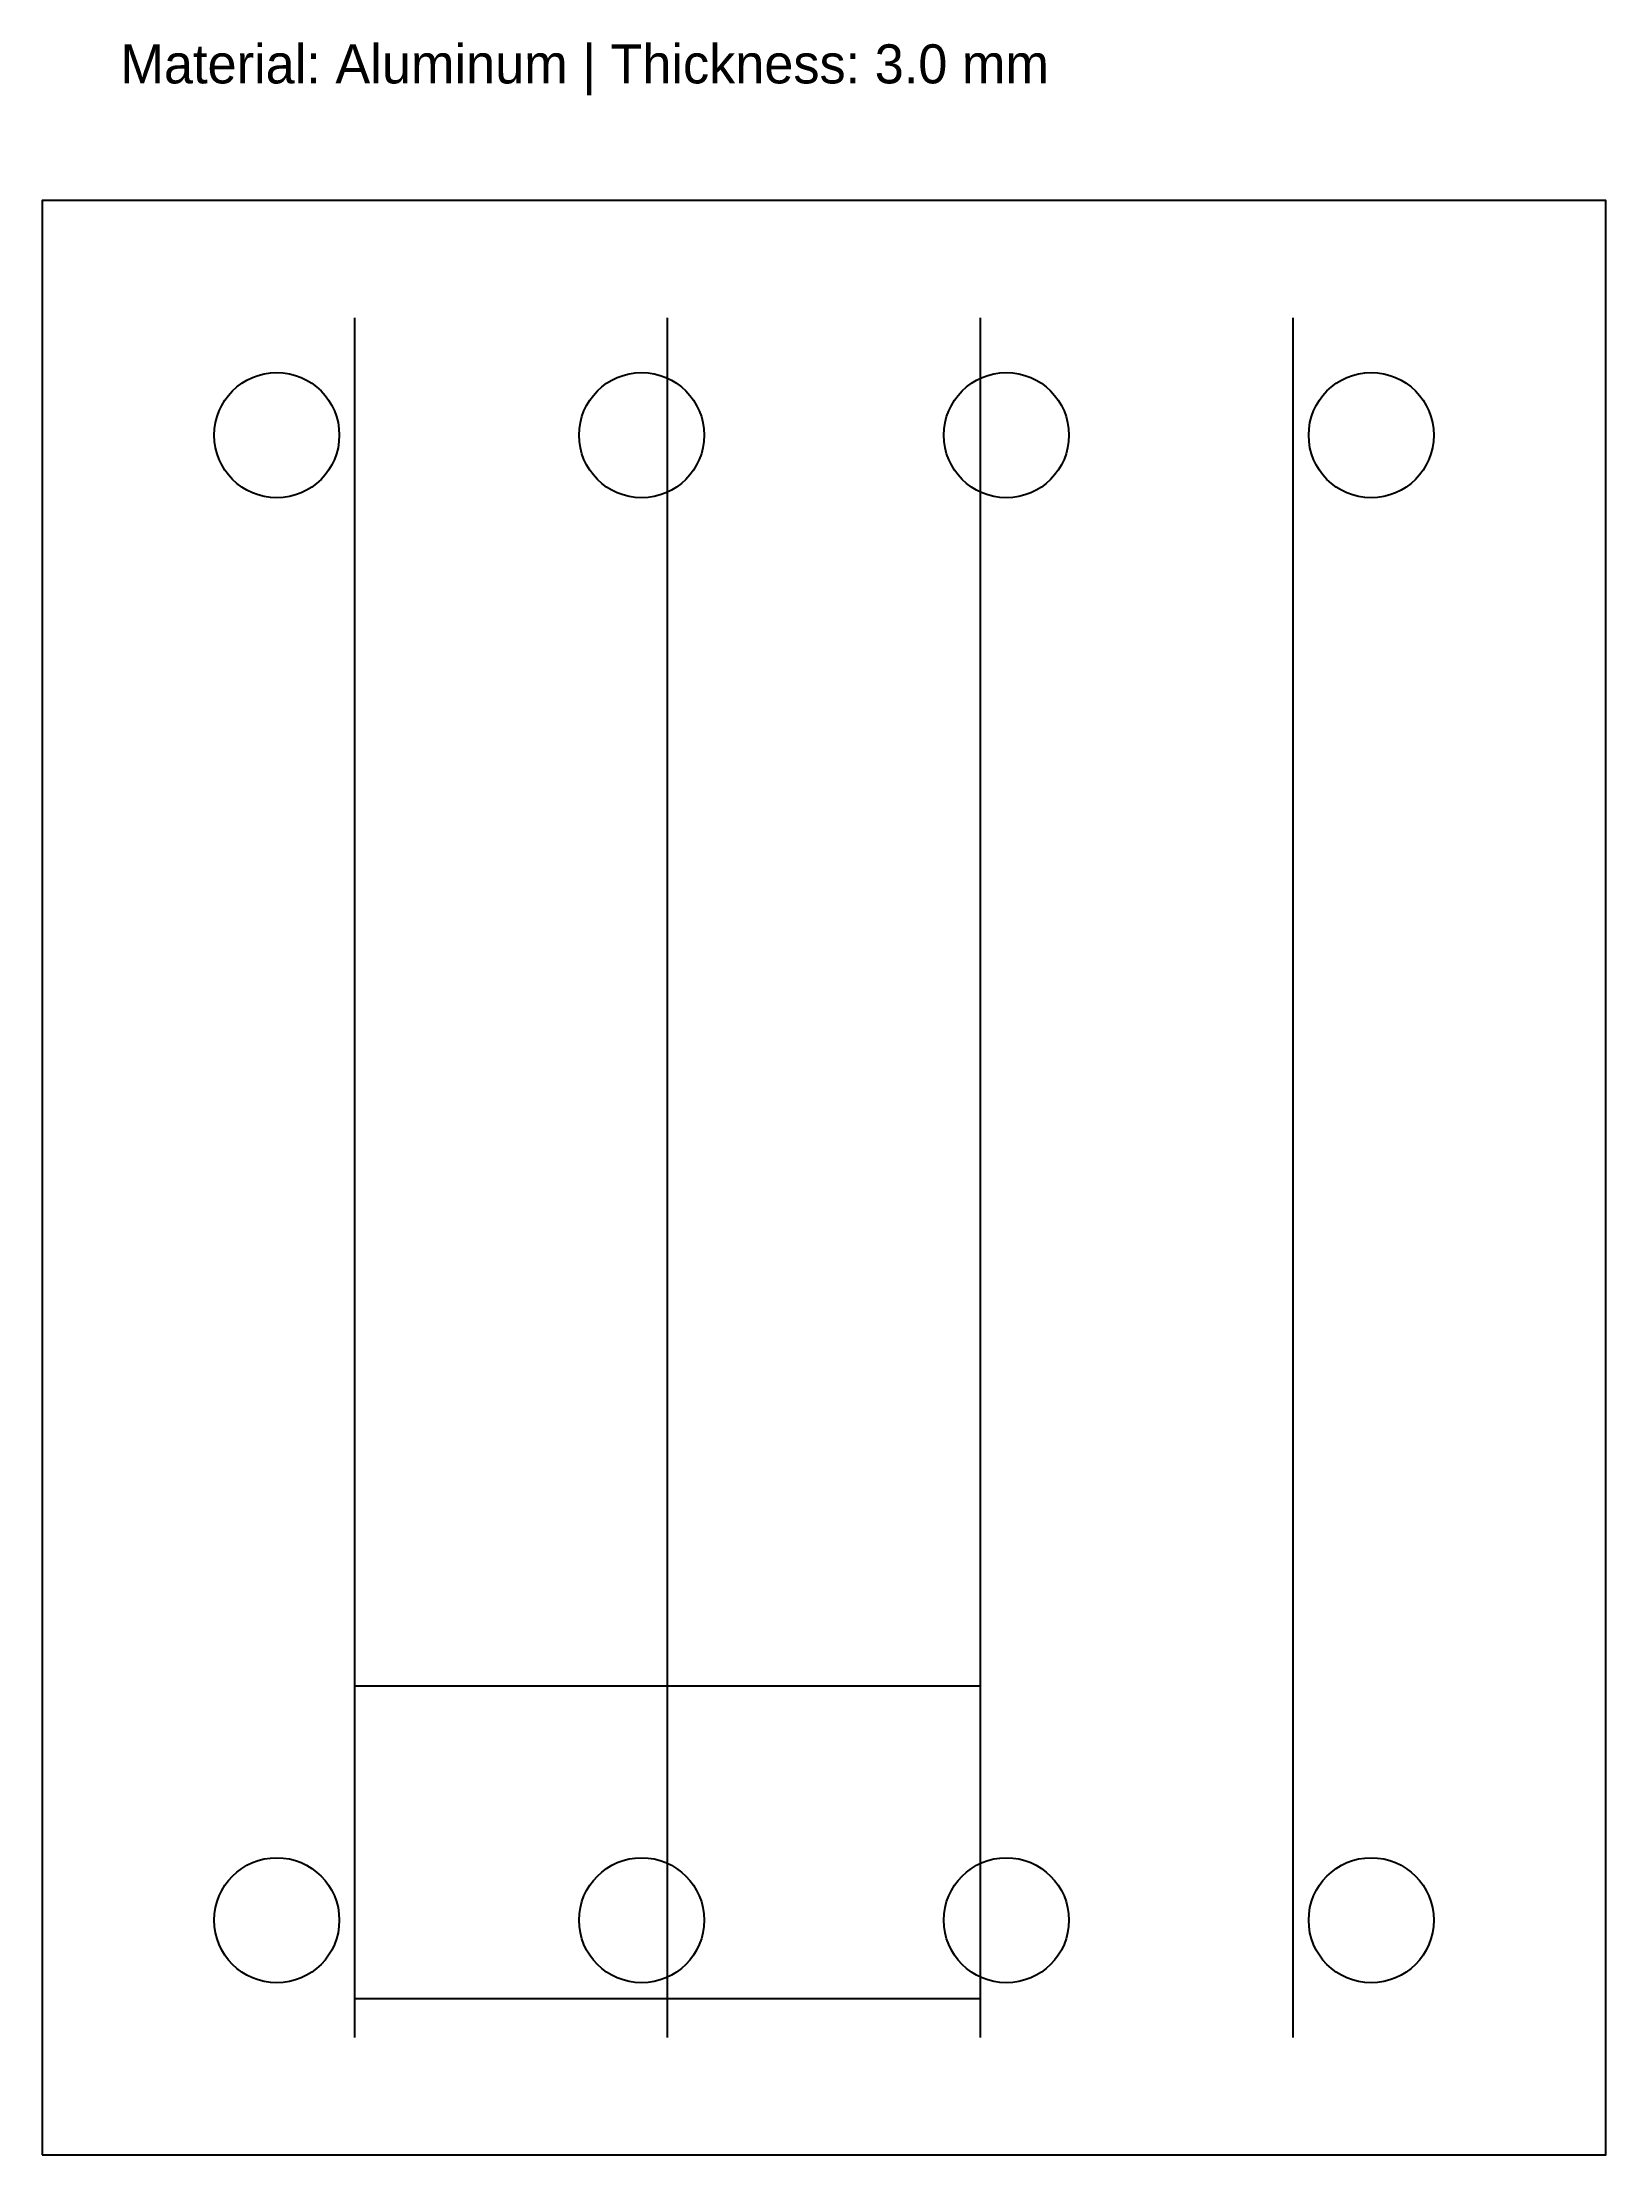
# Model space of a CAD drawing. Header units: metres. Extents: x 0 to 200, y 0 to 270.
import ezdxf

# ---------------------------------------------------------------- set-up
doc = ezdxf.new("R2010")
doc.units = ezdxf.units.M

msp = doc.modelspace()

# ---------------------------------------------------------------- linework, layer by layer
at = {"linetype": 'CONTINUOUS'}
for p, q in [((40, 60), (120, 60)), ((40, 20), (120, 20))]:
    msp.add_line(p, q, dxfattribs=at)
msp.add_lwpolyline([(0, 0), (200, 0), (200, 250), (0, 250)], close=True)
for centre in [(30, 220), (76.67, 220), (123.33, 220), (170, 220), (30, 30), (76.67, 30), (123.33, 30), (170, 30)]:
    msp.add_circle(centre, 8)
at = {"layer": 'CONTINUOUS'}
for p, q in [((40, 15), (40, 235)), ((80, 15), (80, 235)), ((120, 15), (120, 235)), ((160, 15), (160, 235))]:
    msp.add_line(p, q, dxfattribs=at)

# ---------------------------------------------------------------- texts
at = {"layer": 'NOTES'}
msp.add_text('Material: Aluminum | Thickness: 3.0 mm', height=5, dxfattribs=at).set_placement((10, 265))

doc.saveas('drawing.dxf')
